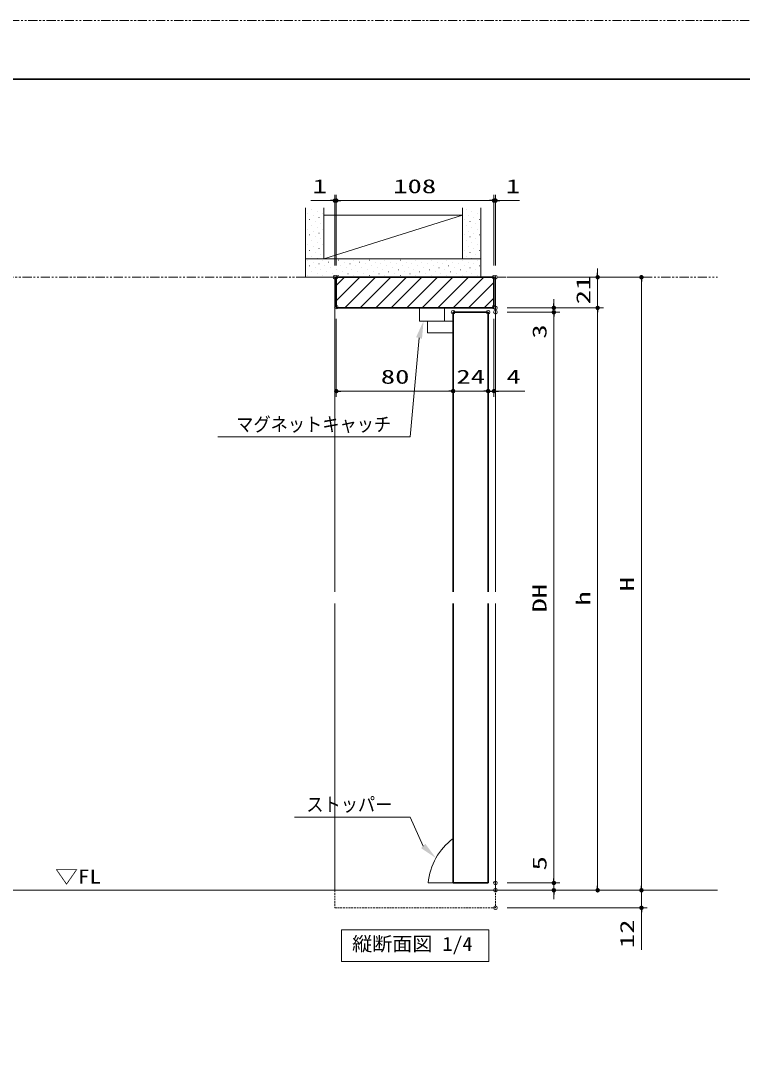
# Model space of a CAD drawing. Units: millimetres, scale not verified. Extents: x -1306 to 1306, y -607 to 607.
# Drawn here: x -812 to -318, y -113 to 594 of the extents above; entities that cross this region are included whole.
import ezdxf
from ezdxf.enums import TextEntityAlignment as Align

# ---------------------------------------------------------------- set-up
doc = ezdxf.new("R2010")
doc.units = ezdxf.units.MM
doc.header["$LTSCALE"] = 5
doc.header["$PDMODE"] = 32
doc.header["$PDSIZE"] = 2.5
doc.linetypes.add('USER1', pattern=[2.5, 1.25, -0.25, 0.25, -0.25, 0.25, -0.25])
doc.linetypes.add('USER2', pattern=[0.375, 0.25, -0.125])
for name, color, linetype, lineweight in [('0-1_線(白)', 7, 'Continuous', 30), ('0-2_線(黄)', 2, 'Continuous', 15), ('0-5_寸法線', 3, 'Continuous', 13), ('0-6_0', 4, 'Continuous', 25), ('0-7_DEFPOINTS', 7, 'Continuous', 5), ('0-8_ハッチング', 6, 'Continuous', 9), ('0-9_線(水)', 4, 'Continuous', 9), ('0-A_点線(黄)', 2, 'USER2', 15), ('0-D_陰線', 4, 'USER1', 9), ('0-E_図面枠', 7, 'Continuous', 35)]:
    doc.layers.add(name, color=color, linetype=linetype, lineweight=lineweight)
doc.styles.add('ＭＳ ゴシック', font='')
doc.styles.get('ＭＳ ゴシック').set_extended_font_data('MS Gothic')

# ---------------------------------------------------------------- blocks, each defined once
blk = doc.blocks.new('_DOT')
at = {"layer": '0-6_0', "color": 3}
blk.add_line((-2.5, 0), (-5, 0), dxfattribs=at)
for points in [[(0, 0), (-2.5, 0), (-2.48, 0.313)], [(0, 0), (-2.48, -0.313), (-2.5, 0)], [(0, 0), (-2.48, 0.313), (-2.421, 0.622)], [(0, 0), (-2.421, -0.622), (-2.48, -0.313)], [(0, 0), (-2.421, 0.622), (-2.324, 0.92)], [(0, 0), (-2.324, -0.92), (-2.421, -0.622)], [(0, 0), (-2.324, 0.92), (-2.191, 1.204)], [(0, 0), (-2.191, -1.204), (-2.324, -0.92)], [(0, 0), (-2.191, 1.204), (-2.023, 1.469)], [(0, 0), (-2.023, -1.469), (-2.191, -1.204)], [(0, 0), (-2.023, 1.469), (-1.822, 1.711)], [(0, 0), (-1.822, -1.711), (-2.023, -1.469)], [(0, 0), (-1.822, 1.711), (-1.594, 1.926)], [(0, 0), (-1.594, -1.926), (-1.822, -1.711)], [(0, 0), (-1.594, 1.926), (-1.34, 2.111)], [(0, 0), (-1.34, -2.111), (-1.594, -1.926)], [(0, 0), (-1.34, 2.111), (-1.064, 2.262)], [(0, 0), (-1.064, -2.262), (-1.34, -2.111)], [(0, 0), (-1.064, 2.262), (-0.773, 2.378)], [(0, 0), (-0.773, -2.378), (-1.064, -2.262)], [(0, 0), (-0.773, 2.378), (-0.468, 2.456)], [(0, 0), (-0.468, -2.456), (-0.773, -2.378)], [(0, 0), (-0.468, 2.456), (-0.157, 2.495)], [(0, 0), (-0.157, -2.495), (-0.468, -2.456)], [(0, 0), (-0.157, 2.495), (0.157, 2.495)], [(0, 0), (0.157, -2.495), (-0.157, -2.495)], [(0, 0), (0.157, 2.495), (0.468, 2.456)], [(0, 0), (0.468, 2.456), (0.773, 2.378)], [(0, 0), (0.773, 2.378), (1.064, 2.262)], [(0, 0), (1.064, 2.262), (1.34, 2.111)], [(0, 0), (1.34, 2.111), (1.594, 1.926)], [(0, 0), (1.594, 1.926), (1.822, 1.711)], [(0, 0), (1.822, 1.711), (2.023, 1.469)], [(0, 0), (2.023, 1.469), (2.191, 1.204)], [(0, 0), (2.191, 1.204), (2.324, 0.92)], [(0, 0), (2.324, 0.92), (2.421, 0.622)], [(0, 0), (2.421, 0.622), (2.48, 0.313)], [(0, 0), (2.48, 0.313), (2.5, 0)], [(0, 0), (0.468, -2.456), (0.157, -2.495)], [(0, 0), (0.773, -2.378), (0.468, -2.456)], [(0, 0), (1.064, -2.262), (0.773, -2.378)], [(0, 0), (1.34, -2.111), (1.064, -2.262)], [(0, 0), (1.594, -1.926), (1.34, -2.111)], [(0, 0), (1.822, -1.711), (1.594, -1.926)], [(0, 0), (2.023, -1.469), (1.822, -1.711)], [(0, 0), (2.191, -1.204), (2.023, -1.469)], [(0, 0), (2.324, -0.92), (2.191, -1.204)], [(0, 0), (2.421, -0.622), (2.324, -0.92)], [(0, 0), (2.48, -0.313), (2.421, -0.622)], [(0, 0), (2.5, 0), (2.48, -0.313)]]:
    blk.add_solid(points, dxfattribs=at)

msp = doc.modelspace()

# ---------------------------------------------------------------- linework, layer by layer
at = {"layer": '0-1_線(白)'}
for p, q in [((-595.777, 418.228), (-595.777, 397.728)), ((-487.777, 418.228), (-595.777, 418.228)), ((-487.777, 397.728), (-487.777, 418.228)), ((-595.277, 397.228), (-595.777, 397.728)), ((-595.277, 397.228), (-488.277, 397.228)), ((-487.777, 397.728), (-488.277, 397.228)), ((-515.777, 394.228), (-491.777, 394.228)), ((-515.777, 202.728), (-515.777, 394.228)), ((-491.777, 202.728), (-491.777, 394.228)), ((-515.777, 3.228), (-515.777, 194.728)), ((-491.777, 3.228), (-491.777, 194.728)), ((-491.777, 3.228), (-515.777, 3.228))]:
    msp.add_line(p, q, dxfattribs=at)
at = {"layer": '0-2_線(黄)'}
for p, q in [((-616.777, 418.228), (-616.777, 465.728)), ((-604.277, 430.728), (-604.277, 465.728)), ((-509.277, 430.728), (-509.277, 465.728)), ((-496.777, 418.228), (-496.777, 465.728)), ((-616.777, 430.728), (-496.777, 430.728)), ((-616.777, 418.228), (-595.777, 418.228)), ((-1148.172, -1.772), (-334.746, -1.772))]:
    msp.add_line(p, q, dxfattribs=at)
msp.add_lwpolyline([(-604.277, 430.728), (-509.277, 460.728), (-604.277, 460.728)], dxfattribs=at)
msp.add_lwpolyline([(-592.202, -28.772), (-491.352, -28.772), (-491.352, -50.606), (-592.202, -50.606)], close=True, dxfattribs=at)
at = {"layer": '0-5_寸法線'}
for p, q in [((-596.777, 426.228), (-596.777, 474.728)), ((-595.777, 426.228), (-595.777, 474.728)), ((-595.777, 426.228), (-595.777, 474.728)), ((-487.777, 426.228), (-487.777, 474.728)), ((-487.777, 426.228), (-487.777, 474.728)), ((-486.777, 426.228), (-486.777, 474.728)), ((-599.777, 470.728), (-613.158, 470.728)), ((-595.777, 470.728), (-596.777, 470.728)), ((-592.777, 470.728), (-589.777, 470.728)), ((-592.777, 470.728), (-490.777, 470.728)), ((-490.777, 470.728), (-493.777, 470.728)), ((-487.777, 470.728), (-486.777, 470.728)), ((-483.777, 470.728), (-470.396, 470.728)), ((-478.777, 418.228), (-382.777, 418.228)), ((-478.777, 418.228), (-412.777, 418.228)), ((-416.777, 421.228), (-416.777, 424.228)), ((-416.777, 418.228), (-416.777, 397.228)), ((-386.777, 415.228), (-386.777, 1.228)), ((-478.777, 397.228), (-412.777, 397.228)), ((-478.777, 397.228), (-412.777, 397.228)), ((-478.777, 397.228), (-442.777, 397.228)), ((-446.777, 400.228), (-446.777, 403.228)), ((-446.777, 397.228), (-446.777, 394.228)), ((-595.777, 389.728), (-595.777, 336.228)), ((-487.777, 389.728), (-487.777, 336.228)), ((-478.777, 394.228), (-442.777, 394.228)), ((-478.777, 394.228), (-442.777, 394.228)), ((-446.777, 391.228), (-446.777, 373.562)), ((-446.777, 391.228), (-446.777, 6.228)), ((-416.777, 394.228), (-416.777, 391.228)), ((-416.777, 394.228), (-416.777, 1.228)), ((-515.777, 386.228), (-515.777, 336.228)), ((-515.777, 386.228), (-515.777, 336.228)), ((-491.777, 386.228), (-491.777, 336.228)), ((-491.777, 386.228), (-491.777, 336.228)), ((-592.777, 340.228), (-518.777, 340.228)), ((-518.777, 340.228), (-521.777, 340.228)), ((-515.777, 340.228), (-491.777, 340.228)), ((-494.777, 340.228), (-497.777, 340.228)), ((-491.777, 340.228), (-487.777, 340.228)), ((-488.777, 340.228), (-485.777, 340.228)), ((-484.777, 340.228), (-466.634, 340.228)), ((-446.777, 6.228), (-446.777, 23.895)), ((-478.777, 3.228), (-442.777, 3.228)), ((-478.777, 3.228), (-442.777, 3.228)), ((-446.777, -1.772), (-446.777, 3.228)), ((-386.777, 1.228), (-386.777, 4.228)), ((-478.777, -1.772), (-382.777, -1.772)), ((-478.777, -1.772), (-412.777, -1.772)), ((-478.777, -1.772), (-382.777, -1.772)), ((-478.777, -1.772), (-442.777, -1.772)), ((-446.777, -4.772), (-446.777, -7.772)), ((-386.777, -1.772), (-386.777, -13.772)), ((-478.777, -13.772), (-382.777, -13.772)), ((-386.777, -16.772), (-386.777, -42.533))]:
    msp.add_line(p, q, dxfattribs=at)
for points in [[(-676.867, 308.815), (-545.138, 308.815), (-539.11, 376.631)], [(-624.373, 48.412), (-545.138, 48.412), (-536.246, 28.559)]]:
    msp.add_lwpolyline(points, dxfattribs=at)
for points in [[(-536.027, 388.228), (-537.096, 376.096), (-541.124, 377.167)], [(-527.547, 20.293), (-537.681, 27.049), (-534.81, 30.07)]]:
    msp.add_solid(points, dxfattribs=at)
at = {"layer": '0-7_DEFPOINTS'}
for p in [(-595.777, 470.728), (-487.777, 470.728), (-486.777, 470.728), (-596.777, 418.228), (-595.777, 418.228), (-487.777, 418.228), (-487.777, 418.228), (-486.777, 418.228), (-486.777, 418.228), (-486.777, 418.228), (-595.777, 397.728), (-487.777, 397.728), (-486.777, 397.228), (-416.777, 397.228), (-515.777, 394.228), (-491.777, 394.228), (-486.777, 394.228), (-446.777, 394.228), (-515.777, 340.228), (-491.777, 340.228), (-487.777, 340.228), (-486.777, 3.228), (-446.777, 3.228), (-486.777, -1.772), (-486.777, -1.772), (-446.777, -1.772), (-416.777, -1.772), (-386.777, -1.772), (-486.777, -13.772), (-386.777, -13.772)]:
    msp.add_point(p, dxfattribs=at)
at = {"layer": '0-8_ハッチング'}
for p, q in [((-615.61, 461.759), (-615.56, 461.759)), ((-612.958, 464.411), (-612.908, 464.411)), ((-611.633, 460.434), (-611.583, 460.434)), ((-608.981, 463.085), (-608.931, 463.085)), ((-605.003, 461.759), (-604.953, 461.759)), ((-506.892, 464.411), (-506.842, 464.411)), ((-505.567, 460.434), (-505.517, 460.434)), ((-502.915, 463.085), (-502.865, 463.085)), ((-498.937, 461.759), (-498.887, 461.759)), ((-614.284, 457.782), (-614.234, 457.782)), ((-612.958, 453.804), (-612.908, 453.804)), ((-610.307, 456.456), (-610.257, 456.456)), ((-607.655, 459.108), (-607.605, 459.108)), ((-606.329, 455.13), (-606.279, 455.13)), ((-508.218, 457.782), (-508.168, 457.782)), ((-506.892, 453.804), (-506.842, 453.804)), ((-504.241, 456.456), (-504.191, 456.456)), ((-501.589, 459.108), (-501.539, 459.108)), ((-500.263, 455.13), (-500.213, 455.13)), ((-497.612, 457.782), (-497.562, 457.782)), ((-615.61, 451.153), (-615.56, 451.153)), ((-614.284, 447.175), (-614.234, 447.175)), ((-611.633, 449.827), (-611.583, 449.827)), ((-610.307, 445.849), (-610.257, 445.849)), ((-608.981, 452.479), (-608.931, 452.479)), ((-607.655, 448.501), (-607.605, 448.501)), ((-605.003, 451.153), (-604.953, 451.153)), ((-508.218, 447.175), (-508.168, 447.175)), ((-505.567, 449.827), (-505.517, 449.827)), ((-504.241, 445.849), (-504.191, 445.849)), ((-502.915, 452.479), (-502.865, 452.479)), ((-501.589, 448.501), (-501.539, 448.501)), ((-498.937, 451.153), (-498.887, 451.153)), ((-497.612, 447.175), (-497.562, 447.175)), ((-615.61, 440.546), (-615.56, 440.546)), ((-612.958, 443.198), (-612.908, 443.198)), ((-611.633, 439.22), (-611.583, 439.22)), ((-608.981, 441.872), (-608.931, 441.872)), ((-606.329, 444.524), (-606.279, 444.524)), ((-605.003, 440.546), (-604.953, 440.546)), ((-506.892, 443.198), (-506.842, 443.198)), ((-505.567, 439.22), (-505.517, 439.22)), ((-502.915, 441.872), (-502.865, 441.872)), ((-500.263, 444.524), (-500.213, 444.524)), ((-498.937, 440.546), (-498.887, 440.546)), ((-614.284, 436.569), (-614.234, 436.569)), ((-612.958, 432.591), (-612.908, 432.591)), ((-610.307, 435.243), (-610.257, 435.243)), ((-607.655, 437.894), (-607.605, 437.894)), ((-606.329, 433.917), (-606.279, 433.917)), ((-508.218, 436.569), (-508.168, 436.569)), ((-506.892, 432.591), (-506.842, 432.591)), ((-504.241, 435.243), (-504.191, 435.243)), ((-501.589, 437.894), (-501.539, 437.894)), ((-500.263, 433.917), (-500.213, 433.917)), ((-497.612, 436.569), (-497.562, 436.569)), ((-615.61, 429.94), (-615.56, 429.94)), ((-614.284, 425.962), (-614.234, 425.962)), ((-611.633, 428.614), (-611.583, 428.614)), ((-610.307, 424.636), (-610.257, 424.636)), ((-608.981, 431.265), (-608.931, 431.265)), ((-607.655, 427.288), (-607.605, 427.288)), ((-605.003, 429.94), (-604.953, 429.94)), ((-603.678, 425.962), (-603.628, 425.962)), ((-601.026, 428.614), (-600.976, 428.614)), ((-599.7, 424.636), (-599.65, 424.636)), ((-597.048, 427.288), (-596.998, 427.288)), ((-594.397, 429.94), (-594.347, 429.94)), ((-593.071, 425.962), (-593.021, 425.962)), ((-590.419, 428.614), (-590.369, 428.614)), ((-589.094, 424.636), (-589.044, 424.636)), ((-586.442, 427.288), (-586.392, 427.288)), ((-583.79, 429.94), (-583.74, 429.94)), ((-582.464, 425.962), (-582.414, 425.962)), ((-579.813, 428.614), (-579.763, 428.614)), ((-578.487, 424.636), (-578.437, 424.636)), ((-575.835, 427.288), (-575.785, 427.288)), ((-573.184, 429.94), (-573.134, 429.94)), ((-571.858, 425.962), (-571.808, 425.962)), ((-569.206, 428.614), (-569.156, 428.614)), ((-567.88, 424.636), (-567.83, 424.636)), ((-565.229, 427.288), (-565.179, 427.288)), ((-562.577, 429.94), (-562.527, 429.94)), ((-561.251, 425.962), (-561.201, 425.962)), ((-558.6, 428.614), (-558.55, 428.614)), ((-557.274, 424.636), (-557.224, 424.636)), ((-554.622, 427.288), (-554.572, 427.288)), ((-551.97, 429.94), (-551.92, 429.94)), ((-550.645, 425.962), (-550.595, 425.962)), ((-547.993, 428.614), (-547.943, 428.614)), ((-546.667, 424.636), (-546.617, 424.636)), ((-544.015, 427.288), (-543.965, 427.288)), ((-541.364, 429.94), (-541.314, 429.94)), ((-540.038, 425.962), (-539.988, 425.962)), ((-537.386, 428.614), (-537.336, 428.614)), ((-536.061, 424.636), (-536.011, 424.636)), ((-533.409, 427.288), (-533.359, 427.288)), ((-530.757, 429.94), (-530.707, 429.94)), ((-529.431, 425.962), (-529.381, 425.962)), ((-526.78, 428.614), (-526.73, 428.614)), ((-525.454, 424.636), (-525.404, 424.636)), ((-522.802, 427.288), (-522.752, 427.288)), ((-520.151, 429.94), (-520.101, 429.94)), ((-518.825, 425.962), (-518.775, 425.962)), ((-516.173, 428.614), (-516.123, 428.614)), ((-514.847, 424.636), (-514.797, 424.636)), ((-512.196, 427.288), (-512.146, 427.288)), ((-509.544, 429.94), (-509.494, 429.94)), ((-508.218, 425.962), (-508.168, 425.962)), ((-505.567, 428.614), (-505.517, 428.614)), ((-504.241, 424.636), (-504.191, 424.636)), ((-502.915, 431.265), (-502.865, 431.265)), ((-501.589, 427.288), (-501.539, 427.288)), ((-498.937, 429.94), (-498.887, 429.94)), ((-497.612, 425.962), (-497.562, 425.962)), ((-615.61, 419.333), (-615.56, 419.333)), ((-612.958, 421.985), (-612.908, 421.985)), ((-608.981, 420.659), (-608.931, 420.659)), ((-606.329, 423.31), (-606.279, 423.31)), ((-605.003, 419.333), (-604.953, 419.333)), ((-602.352, 421.985), (-602.302, 421.985)), ((-598.374, 420.659), (-598.324, 420.659)), ((-595.777, 412.649), (-590.198, 418.228)), ((-595.777, 402.043), (-579.591, 418.228)), ((-595.723, 423.31), (-595.673, 423.31)), ((-594.397, 419.333), (-594.347, 419.333)), ((-591.745, 421.985), (-591.695, 421.985)), ((-589.985, 397.228), (-568.985, 418.228)), ((-587.768, 420.659), (-587.718, 420.659)), ((-585.116, 423.31), (-585.066, 423.31)), ((-583.79, 419.333), (-583.74, 419.333)), ((-581.139, 421.985), (-581.089, 421.985)), ((-579.378, 397.228), (-558.378, 418.228)), ((-577.161, 420.659), (-577.111, 420.659)), ((-574.509, 423.31), (-574.459, 423.31)), ((-573.184, 419.333), (-573.134, 419.333)), ((-570.532, 421.985), (-570.482, 421.985)), ((-568.772, 397.228), (-547.772, 418.228)), ((-566.555, 420.659), (-566.505, 420.659)), ((-563.903, 423.31), (-563.853, 423.31)), ((-562.577, 419.333), (-562.527, 419.333)), ((-559.925, 421.985), (-559.875, 421.985)), ((-558.165, 397.228), (-537.165, 418.228)), ((-555.948, 420.659), (-555.898, 420.659)), ((-553.296, 423.31), (-553.246, 423.31)), ((-551.97, 419.333), (-551.92, 419.333)), ((-549.319, 421.985), (-549.269, 421.985)), ((-547.558, 397.228), (-526.558, 418.228)), ((-545.341, 420.659), (-545.291, 420.659)), ((-542.69, 423.31), (-542.64, 423.31)), ((-541.364, 419.333), (-541.314, 419.333)), ((-538.712, 421.985), (-538.662, 421.985)), ((-536.952, 397.228), (-515.952, 418.228)), ((-534.735, 420.659), (-534.685, 420.659)), ((-532.083, 423.31), (-532.033, 423.31)), ((-530.757, 419.333), (-530.707, 419.333)), ((-528.106, 421.985), (-528.056, 421.985)), ((-526.345, 397.228), (-505.345, 418.228)), ((-524.128, 420.659), (-524.078, 420.659)), ((-521.476, 423.31), (-521.426, 423.31)), ((-520.151, 419.333), (-520.101, 419.333)), ((-517.499, 421.985), (-517.449, 421.985)), ((-515.739, 397.228), (-494.739, 418.228)), ((-513.521, 420.659), (-513.471, 420.659)), ((-510.87, 423.31), (-510.82, 423.31)), ((-509.544, 419.333), (-509.494, 419.333)), ((-506.892, 421.985), (-506.842, 421.985)), ((-502.915, 420.659), (-502.865, 420.659)), ((-500.263, 423.31), (-500.213, 423.31)), ((-498.937, 419.333), (-498.887, 419.333)), ((-505.132, 397.228), (-487.777, 414.583)), ((-494.525, 397.228), (-487.777, 403.977))]:
    msp.add_line(p, q, dxfattribs=at)
at = {"layer": '0-9_線(水)'}
for p, q in [((-596.777, 418.228), (-596.777, 202.728)), ((-487.777, 418.228), (-486.777, 418.228)), ((-486.777, 418.228), (-486.777, 202.728)), ((-521.777, 397.228), (-521.777, 388.228)), ((-533.277, 388.228), (-533.227, 388.228)), ((-596.777, 194.728), (-596.777, -1.772)), ((-486.777, 194.728), (-486.777, -1.772)), ((-515.777, 3.228), (-532.777, 3.228))]:
    msp.add_line(p, q, dxfattribs=at)
for points in [[(-533.277, 388.228), (-538.777, 388.228), (-538.777, 397.228)], [(-515.777, 388.228), (-533.277, 388.228), (-533.277, 380.228), (-515.777, 380.228)]]:
    msp.add_lwpolyline(points, dxfattribs=at)
msp.add_arc((-490.383, -0.432), 42.552, 126.64002, 175.06501, dxfattribs=at)
at = {"layer": '0-A_点線(黄)'}
for p, q in [((-596.777, -1.772), (-596.777, -13.772)), ((-486.777, -1.772), (-486.777, -13.772)), ((-596.777, -13.772), (-486.777, -13.772))]:
    msp.add_line(p, q, dxfattribs=at)
at = {"layer": '0-D_陰線'}
for p, q in [((387.036, 594), (-1292.964, 594)), ((-1148.172, 418.228), (-334.746, 418.228))]:
    msp.add_line(p, q, dxfattribs=at)
at = {"layer": '0-E_図面枠'}
msp.add_lwpolyline([(-1252.964, -554), (347.036, -554), (347.036, 554), (-1252.964, 554)], close=True, dxfattribs=at)

# ---------------------------------------------------------------- block references
at = {"layer": '0-5_寸法線', "xscale": 0.6, "yscale": 0.6}
for p in [(-596.777, 470.728), (-487.777, 470.728), (-487.777, 470.728), (-515.777, 340.228), (-515.777, 340.228), (-491.777, 340.228)]:
    msp.add_blockref('_DOT', p, dxfattribs=at)
for p, rotation in [((-595.777, 470.728), 180), ((-595.777, 470.728), 180), ((-486.777, 470.728), 180), ((-416.777, 418.228), 270), ((-386.777, 418.228), 90), ((-446.777, 397.228), 270), ((-416.777, 397.228), 90), ((-416.777, 397.228), 90), ((-446.777, 394.228), 90), ((-446.777, 394.228), 90), ((-595.777, 340.228), 180), ((-491.777, 340.228), 180), ((-487.777, 340.228), 180), ((-446.777, 3.228), 270), ((-446.777, 3.228), 270), ((-416.777, -1.772), 270), ((-386.777, -1.772), 270), ((-386.777, -1.772), 270), ((-446.777, -1.772), 90), ((-386.777, -13.772), 90)]:
    msp.add_blockref('_DOT', p, dxfattribs=dict(at, rotation=rotation))

# ---------------------------------------------------------------- texts
at = {"layer": '0-2_線(黄)', "color": 3, "style": 'ＭＳ ゴシック', "width": 1.2}
msp.add_text('▽FL', height=9.621, dxfattribs=at).set_placement((-788.413, -0.079), align=Align.BOTTOM_LEFT)
at = {"layer": '0-2_線(黄)', "style": 'ＭＳ ゴシック', "width": 1.05}
msp.add_text('縦断面図 1/4', height=9.604, dxfattribs=at).set_placement((-584.955, -46.15), align=Align.BOTTOM_LEFT)
at = {"layer": '0-5_寸法線', "style": 'ＭＳ ゴシック'}
for s, width, p in [('1', 1.5, (-612.015, 472.878)), ('108', 1.5, (-556.777, 472.878)), ('1', 1.5, (-479.634, 472.878)), ('80', 1.5, (-565.301, 342.378)), ('24', 1.5, (-513.539, 342.378)), ('4', 1.5, (-479.206, 342.378)), ('マグネットキャッチ', 0.9, (-664.348, 309.765)), ('ストッパー', 0.9, (-616.328, 49.361))]:
    msp.add_text(s, height=9.604, dxfattribs=dict(at, width=width)).set_placement(p, align=Align.BOTTOM_LEFT)
at = {"layer": '0-5_寸法線', "style": 'ＭＳ ゴシック', "width": 1.5}
for s, p in [('21', (-418.927, 399.633)), ('3', (-448.927, 376.133)), ('DH', (-448.927, 188.49)), ('H', (-388.927, 202.99)), ('h', (-418.927, 193.205)), ('5', (-448.927, 11.8)), ('12', (-388.927, -41.391))]:
    msp.add_text(s, height=9.604, rotation=90, dxfattribs=at).set_placement(p, align=Align.BOTTOM_LEFT)

doc.saveas('drawing.dxf')
